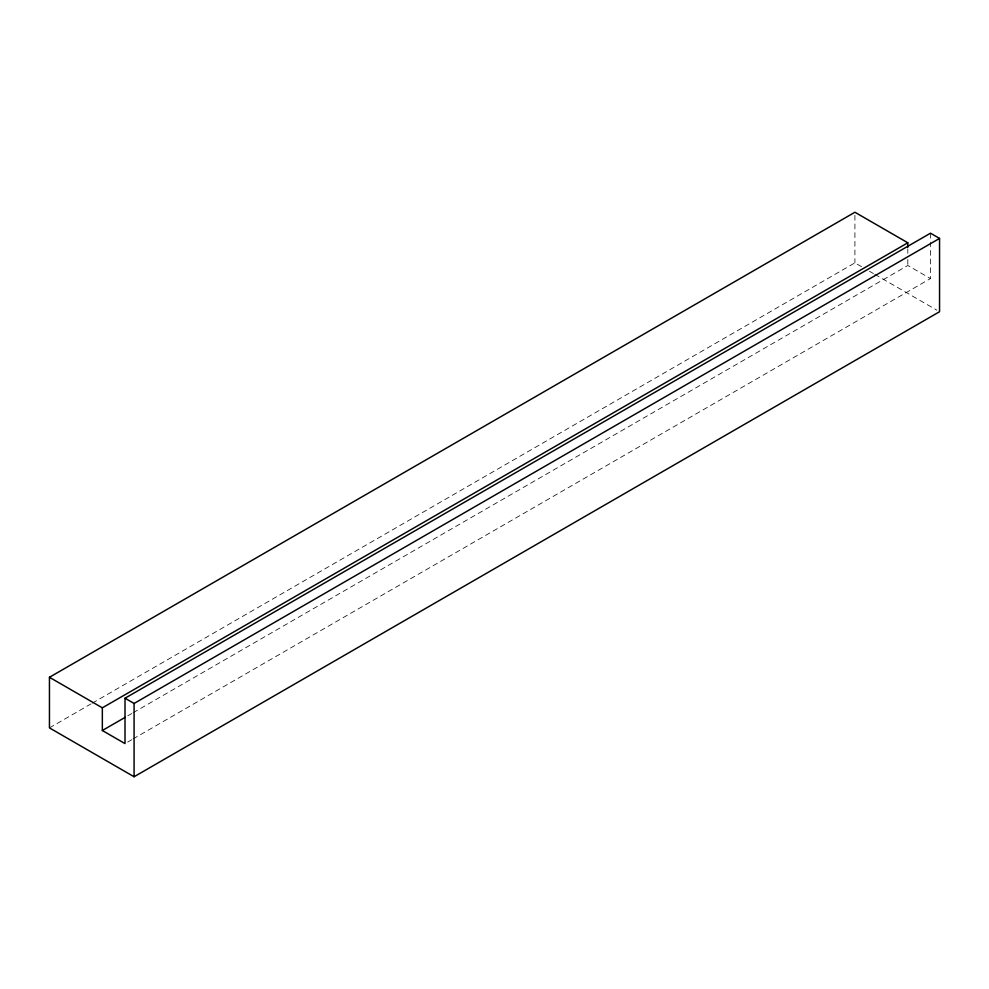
<?xml version="1.0" encoding="UTF-8"?>
<svg xmlns="http://www.w3.org/2000/svg" width="989" height="989" viewBox="0 0 989 989"><rect width="100%" height="100%" fill="white"/><g stroke="black" fill="none" stroke-linecap="round" stroke-linejoin="round"><path stroke-width="0.74" stroke-dasharray="4.95 3.71" d="M49.45 727.892L90.926 703.945M92.261 703.167L854.916 262.851L861.53 266.671M127.766 715.826L131.772 713.514M133.119 712.735L907.815 265.472L930.488 278.564L930.488 242.268M127.692 742.047L131.698 739.735M133.033 738.956L930.488 278.564M869.467 271.258L873.435 273.545M874.758 274.312L936.904 310.187M930.488 233.194L930.488 240.747M907.815 248.832L907.815 253.369M907.815 259.427L907.815 265.472M854.916 215.318L854.916 262.851"/><path stroke-width="1.48" d="M907.815 242.787L102.337 707.827L102.337 730.512L125.01 743.592L125.01 698.222L930.488 233.194L939.55 238.423L939.55 311.72L134.084 776.748L49.45 727.892L49.45 677.28L854.916 212.252L907.815 242.787L907.815 247.324M125.01 698.222L134.084 703.463L939.55 238.423M102.337 730.512L125.084 717.371M49.45 677.28L102.337 707.827M134.084 703.463L134.084 776.748"/></g></svg>
